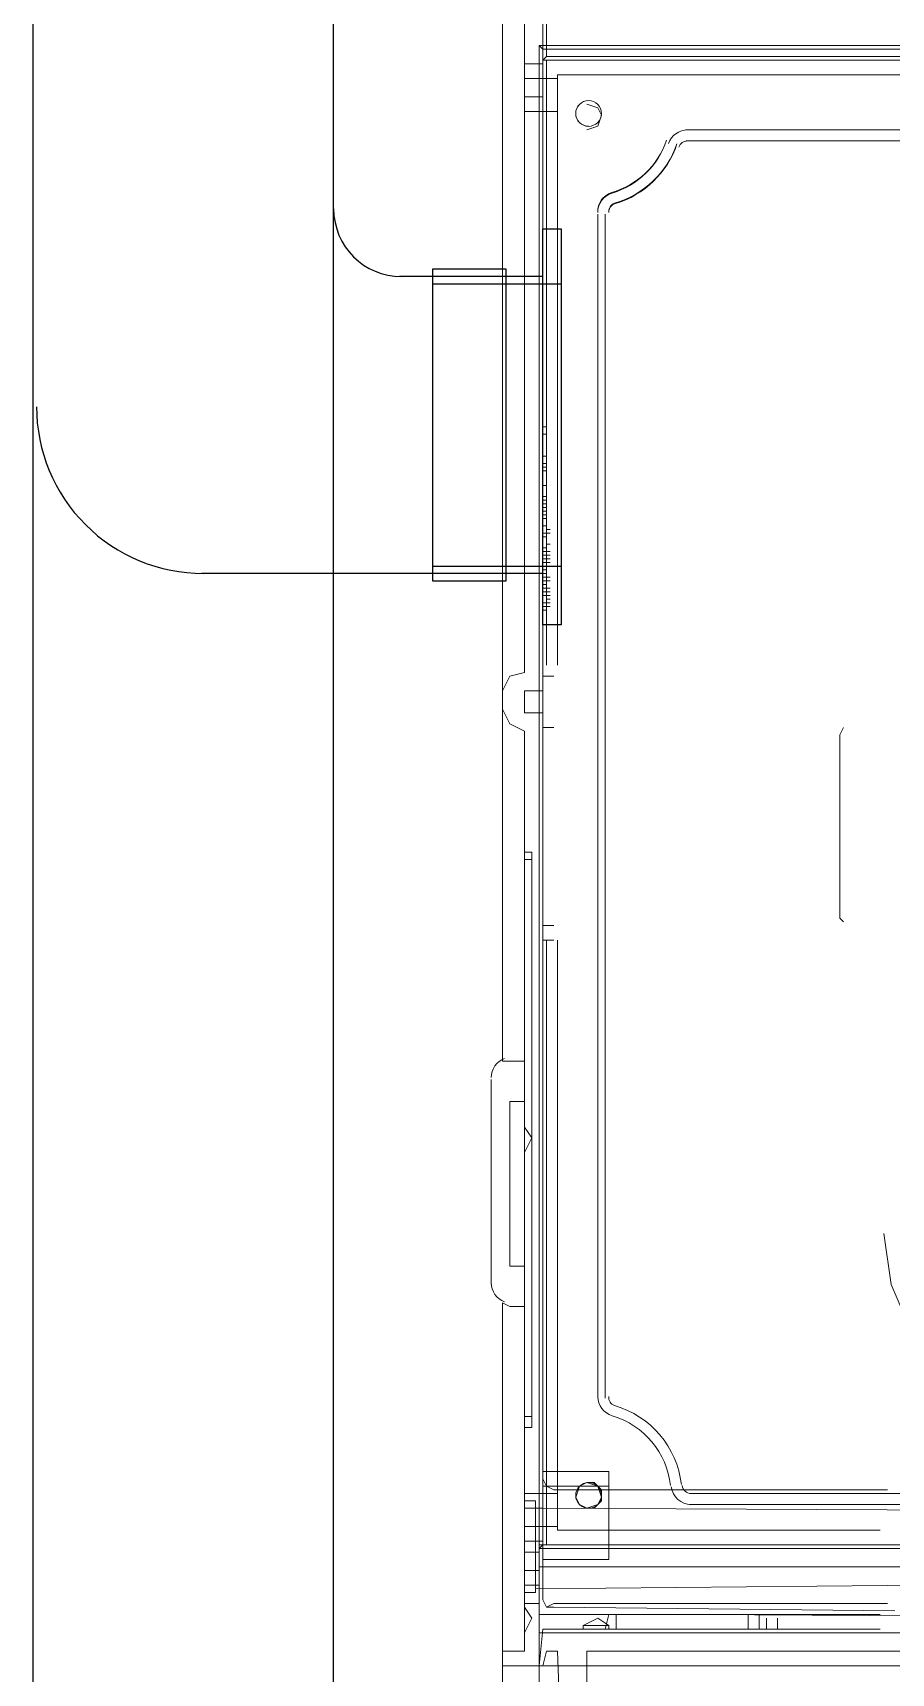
# Model space of a CAD drawing. Header units: millimetres. Extents: x -305 to 1353, y -289 to 1176.
# Drawn here: x -305.28 to -292.14, y 368.74 to 393.87 of the extents above; entities that cross this region are included whole.
import ezdxf

# ---------------------------------------------------------------- set-up
doc = ezdxf.new("R2010")
doc.units = ezdxf.units.MM
doc.header["$MEASUREMENT"] = 0
doc.layers.add('PDF_0', color=7, linetype='Continuous')

msp = doc.modelspace()

# ---------------------------------------------------------------- linework, layer by layer
at = {"layer": 'PDF_0', "lineweight": 25}
for points in [[(-305.279, 479.317), (-305.279, 335.049)], [(-300.674, 338.138), (-300.674, 390.589), (-300.674, 443.433), (-300.674, 479.429)], [(-297.473, 390.139), (-299.158, 390.139), (-299.664, 390.139)], [(-299.158, 390.027), (-297.193, 390.027)], [(-297.473, 385.591), (-299.158, 385.591), (-302.696, 385.591)], [(-299.158, 385.703), (-297.193, 385.703)]]:
    msp.add_lwpolyline(points, dxfattribs=at)
at = {"layer": 'PDF_0', "lineweight": 18}
for points in [[(-298.091, 374.415), (-298.091, 368.968), (-298.091, 368.856), (-297.53, 368.856), (-297.53, 368.968), (-297.53, 370.372), (-282.929, 370.372), (-282.929, 368.912), (-282.929, 368.856), (-280.795, 368.856), (-280.795, 368.912), (-280.795, 421.644), (-280.795, 421.7), (-282.929, 421.7), (-282.929, 421.644), (-282.929, 420.127), (-297.53, 420.127), (-297.53, 421.644), (-297.53, 421.7), (-298.091, 421.7), (-298.091, 421.644), (-298.091, 416.196)], [(-298.091, 412.49), (-298.091, 378.122)], [(-297.53, 370.653), (-297.473, 370.709), (-297.473, 393.621), (-297.53, 393.677)], [(-297.473, 393.621), (-291.408, 393.621), (-291.408, 393.677)], [(-297.473, 392.891), (-297.473, 393.397), (-297.473, 392.891)], [(-298.26, 374.696), (-298.26, 377.841)], [(-297.473, 370.765), (-297.473, 371.271), (-297.473, 370.765)], [(-282.929, 370.653), (-282.985, 370.709), (-297.473, 370.709)], [(-297.53, 369.361), (-282.985, 369.361), (-282.929, 369.361)], [(-283.266, 368.856), (-282.929, 368.856), (-297.53, 368.856), (-297.473, 368.856), (-297.417, 369.081), (-297.249, 369.081), (-297.193, 367.564)], [(-296.8, 367.564), (-296.8, 369.081), (-283.322, 369.081), (-282.985, 369.081), (-282.985, 368.856)], [(-298.091, 321.515), (-298.091, 316.068), (-298.091, 316.012), (-297.53, 316.012), (-297.53, 316.068), (-297.53, 317.528), (-282.929, 317.528), (-282.929, 316.068), (-282.929, 316.012), (-280.795, 316.012), (-280.795, 316.068), (-280.795, 368.8), (-280.795, 368.856), (-282.929, 368.856), (-282.929, 368.8), (-282.929, 367.283), (-297.53, 367.283), (-297.53, 368.744), (-297.53, 368.856), (-298.091, 368.856), (-298.091, 368.744), (-298.091, 363.296)]]:
    msp.add_lwpolyline(points, dxfattribs=at)
at = {"layer": 'PDF_0', "lineweight": 0}
for points in [[(-297.417, 406.537), (-297.417, 397.328), (-297.473, 397.328), (-297.473, 393.453), (-297.417, 393.509)], [(-297.417, 397.271), (-297.417, 393.509), (-291.128, 393.509), (-291.128, 393.453), (-291.802, 393.453), (-291.802, 393.228), (-297.249, 393.228), (-291.128, 393.228), (-291.128, 392.386), (-291.128, 392.217), (-291.128, 388.286), (-284.164, 388.286), (-283.996, 388.286), (-283.21, 388.286), (-283.21, 381.716)], [(-297.473, 396.261), (-297.754, 396.261), (-297.754, 393.397), (-297.473, 393.397)], [(-297.473, 393.677), (-297.473, 384.018), (-297.305, 384.018)], [(-297.754, 393.397), (-297.754, 392.891)], [(-297.473, 393.453), (-297.473, 393.453)], [(-297.473, 387.781), (-297.473, 393.453), (-297.417, 393.453), (-297.417, 384.187)], [(-297.417, 393.453), (-291.802, 393.453)], [(-297.754, 393.172), (-297.249, 393.172), (-297.249, 392.667), (-297.754, 392.667)], [(-297.249, 393.228), (-297.249, 393.228)], [(-297.249, 392.667), (-297.249, 393.172)], [(-297.473, 392.891), (-297.754, 392.891), (-297.754, 384.074), (-297.979, 384.018), (-298.091, 383.794)], [(-296.8, 392.386), (-296.631, 392.442), (-296.575, 392.61), (-296.631, 392.723), (-296.8, 392.779)], [(-296.8, 392.779), (-296.8, 392.779)], [(-296.8, 392.386), (-296.8, 392.386)], [(-297.473, 387.837), (-297.417, 387.837), (-297.417, 387.612), (-297.417, 385.366), (-297.417, 385.31), (-297.473, 385.31), (-297.417, 385.31), (-297.473, 385.31), (-297.417, 385.31), (-297.473, 385.31), (-297.417, 385.31), (-297.473, 385.31), (-297.417, 385.31), (-297.473, 385.31), (-297.417, 385.31), (-297.361, 385.31)], [(-297.473, 387.388), (-297.417, 387.388)], [(-297.417, 386.938), (-297.473, 386.938)], [(-297.417, 386.77), (-297.473, 386.77)], [(-297.417, 386.714), (-297.473, 386.714)], [(-297.417, 386.602), (-297.473, 386.602)], [(-297.417, 386.545), (-297.473, 386.545)], [(-297.417, 386.321), (-297.473, 386.321)], [(-297.417, 386.265), (-297.417, 386.265)], [(-297.417, 386.265), (-297.417, 386.265)], [(-297.417, 386.265), (-297.417, 386.265)], [(-297.361, 386.265), (-297.417, 386.265)], [(-297.417, 386.096), (-297.417, 386.152), (-297.473, 386.152), (-297.473, 385.984), (-297.473, 385.928), (-297.417, 385.928), (-297.473, 385.928), (-297.417, 385.928), (-297.417, 385.815)], [(-297.473, 386.152), (-297.417, 386.152)], [(-297.417, 386.208), (-297.417, 386.208)], [(-297.361, 386.208), (-297.417, 386.208)], [(-297.417, 386.152), (-297.417, 386.152)], [(-297.417, 386.152), (-297.417, 386.152)], [(-297.417, 386.152), (-297.417, 386.152)], [(-297.417, 386.152), (-297.417, 386.152)], [(-297.417, 386.096), (-297.417, 386.096)], [(-297.417, 386.096), (-297.417, 386.096)], [(-297.417, 386.04), (-297.417, 386.04)], [(-297.417, 386.04), (-297.417, 386.04)], [(-297.417, 386.04), (-297.417, 386.04)], [(-297.417, 386.04), (-297.417, 386.04)], [(-297.417, 386.04), (-297.417, 386.04)], [(-297.417, 386.04), (-297.417, 386.04)], [(-297.417, 386.04), (-297.417, 386.04)], [(-297.417, 385.984), (-297.473, 385.984)], [(-297.361, 385.872), (-297.417, 385.872), (-297.473, 385.872)], [(-297.417, 385.815), (-297.473, 385.815)], [(-297.417, 385.815), (-297.473, 385.815)], [(-297.417, 385.815), (-297.473, 385.815)], [(-297.417, 385.815), (-297.473, 385.815)], [(-297.417, 385.815), (-297.473, 385.815)], [(-297.417, 385.815), (-297.473, 385.815)], [(-297.417, 385.815), (-297.473, 385.815)], [(-297.417, 385.815), (-297.417, 385.647), (-297.473, 385.647), (-297.417, 385.647), (-297.417, 385.591), (-297.473, 385.591), (-297.417, 385.591), (-297.473, 385.591)], [(-297.417, 385.815), (-297.473, 385.815)], [(-297.417, 385.759), (-297.473, 385.759), (-297.417, 385.759), (-297.473, 385.759), (-297.361, 385.759), (-297.473, 385.759), (-297.473, 385.366), (-297.417, 385.366), (-297.417, 385.085), (-297.473, 385.085)], [(-297.417, 385.984), (-297.417, 385.984)], [(-297.417, 385.984), (-297.417, 385.984)], [(-297.417, 385.984), (-297.417, 385.984)], [(-297.417, 385.984), (-297.417, 385.984)], [(-297.417, 385.984), (-297.417, 385.984)], [(-297.417, 385.984), (-297.417, 385.984)], [(-297.417, 385.928), (-297.417, 385.928)], [(-297.417, 385.928), (-297.417, 385.928)], [(-297.417, 385.928), (-297.417, 385.928)], [(-297.417, 385.928), (-297.417, 385.928)], [(-297.417, 385.928), (-297.417, 385.928)], [(-297.417, 385.928), (-297.417, 385.928)], [(-297.361, 385.928), (-297.417, 385.928)], [(-297.417, 385.872), (-297.417, 385.872)], [(-297.417, 385.872), (-297.417, 385.872)], [(-297.417, 385.872), (-297.417, 385.872)], [(-297.417, 385.815), (-297.417, 385.815)], [(-297.417, 385.815), (-297.417, 385.815)], [(-297.417, 385.815), (-297.417, 385.815)], [(-297.417, 385.815), (-297.361, 385.815)], [(-297.417, 385.759), (-297.417, 385.759)], [(-297.417, 385.759), (-297.417, 385.759)], [(-297.417, 385.759), (-297.417, 385.759)], [(-297.417, 385.759), (-297.417, 385.759)], [(-297.361, 385.928), (-297.361, 385.928)], [(-297.417, 385.703), (-297.473, 385.703)], [(-297.417, 385.703), (-297.417, 385.703)], [(-297.417, 385.703), (-297.417, 385.703)], [(-297.417, 385.703), (-297.417, 385.703)], [(-297.417, 385.647), (-297.417, 385.647)], [(-297.417, 385.647), (-297.417, 385.647)], [(-297.417, 385.647), (-297.417, 385.647)], [(-297.417, 385.647), (-297.417, 385.647)], [(-297.417, 385.591), (-297.417, 385.591)], [(-297.417, 385.591), (-297.417, 385.535)], [(-297.417, 385.535), (-297.417, 385.478)], [(-297.361, 385.535), (-297.417, 385.535)], [(-297.417, 385.478), (-297.473, 385.478)], [(-297.361, 385.478), (-297.417, 385.478), (-297.417, 385.422), (-297.473, 385.422)], [(-297.473, 385.366), (-297.417, 385.366), (-297.361, 385.366), (-297.417, 385.366)], [(-297.417, 385.478), (-297.417, 385.478)], [(-297.417, 385.478), (-297.417, 385.478)], [(-297.417, 385.478), (-297.417, 385.478)], [(-297.417, 385.422), (-297.417, 385.422)], [(-297.417, 385.422), (-297.417, 385.422)], [(-297.417, 385.422), (-297.417, 385.422)], [(-297.417, 385.422), (-297.417, 385.422)], [(-297.417, 385.366), (-297.417, 385.366)], [(-297.417, 385.366), (-297.417, 385.366)], [(-297.417, 385.366), (-297.417, 385.366)], [(-297.417, 385.366), (-297.417, 385.366)], [(-297.417, 385.366), (-297.417, 385.366)], [(-297.417, 385.366), (-297.417, 385.366)], [(-297.417, 385.31), (-297.417, 385.31)], [(-297.417, 385.31), (-297.417, 385.31)], [(-297.417, 385.31), (-297.417, 385.254), (-297.417, 385.141), (-297.417, 385.085), (-297.361, 385.085)], [(-297.417, 385.31), (-297.417, 385.31)], [(-297.417, 385.31), (-297.417, 385.31)], [(-297.417, 385.31), (-297.417, 385.31)], [(-297.417, 385.31), (-297.417, 385.31)], [(-297.417, 385.31), (-297.417, 385.31)], [(-297.417, 385.31), (-297.417, 385.31)], [(-297.417, 385.254), (-297.417, 385.254)], [(-297.417, 385.254), (-297.417, 385.254)], [(-297.417, 385.254), (-297.417, 385.254)], [(-297.417, 385.254), (-297.417, 385.254)], [(-297.417, 385.254), (-297.417, 385.254)], [(-297.417, 385.254), (-297.417, 385.254)], [(-297.417, 385.254), (-297.417, 385.254)], [(-297.417, 385.254), (-297.417, 385.254)], [(-297.417, 385.254), (-297.417, 385.254)], [(-297.417, 385.254), (-297.417, 385.254)], [(-297.417, 385.254), (-297.361, 385.254)], [(-297.361, 385.141), (-297.417, 385.141), (-297.473, 385.141), (-297.473, 379.975), (-297.473, 380.2)], [(-297.473, 385.029), (-297.417, 385.029)], [(-297.417, 385.198), (-297.417, 385.198)], [(-297.417, 385.198), (-297.417, 385.198)], [(-297.417, 385.198), (-297.417, 385.198)], [(-297.417, 385.198), (-297.417, 385.198)], [(-297.417, 385.198), (-297.417, 385.198)], [(-297.417, 385.198), (-297.361, 385.198)], [(-297.417, 385.141), (-297.417, 385.141)], [(-297.417, 385.141), (-297.417, 385.141)], [(-297.417, 385.141), (-297.417, 385.141)], [(-297.417, 385.141), (-297.417, 385.141)], [(-297.417, 385.085), (-297.417, 385.085)], [(-297.417, 385.085), (-297.417, 385.085)], [(-297.473, 383.232), (-297.473, 383.457), (-297.754, 383.457), (-297.754, 383.794), (-297.473, 383.794), (-297.473, 384.018)], [(-298.091, 378.122), (-297.979, 378.122), (-297.754, 378.122), (-297.754, 383.176), (-297.979, 383.288), (-298.091, 383.513)], [(-297.305, 383.232), (-297.473, 383.232), (-297.473, 380.2), (-297.305, 380.2)], [(-292.869, 380.256), (-292.925, 380.312), (-292.925, 383.12), (-292.869, 383.232)], [(-297.754, 381.323), (-297.642, 381.323), (-297.642, 380.48), (-297.642, 373.348), (-297.642, 372.506), (-297.754, 372.506)], [(-297.642, 381.21), (-297.754, 381.21)], [(-297.305, 379.975), (-297.473, 379.975), (-297.473, 370.765), (-297.754, 370.765), (-297.754, 370.316), (-297.53, 370.316)], [(-296.463, 370.709), (-297.473, 370.709), (-297.417, 370.709), (-297.417, 379.975)], [(-297.754, 378.122), (-297.754, 377.504)], [(-297.754, 377.111), (-297.754, 377.111)], [(-297.754, 376.718), (-297.754, 376.718)], [(-297.53, 370.709), (-297.473, 370.709), (-297.473, 375.819)], [(-297.754, 374.977), (-297.754, 374.359), (-297.754, 371.271), (-297.473, 371.271)], [(-298.091, 374.415), (-297.979, 374.359), (-297.754, 374.359)], [(-297.642, 372.675), (-297.754, 372.675)], [(-297.473, 371.832), (-296.463, 371.832), (-296.463, 370.484), (-297.473, 370.484)], [(-297.473, 371.72), (-297.417, 371.608), (-297.305, 371.551), (-292.195, 371.551)], [(-297.754, 371.495), (-297.249, 371.495), (-297.249, 370.99), (-297.754, 370.99)], [(-296.463, 371.608), (-297.473, 371.608)], [(-297.249, 370.99), (-297.249, 371.495)], [(-296.8, 371.271), (-296.687, 371.271), (-296.631, 371.327), (-296.575, 371.383), (-296.575, 371.439), (-296.575, 371.551), (-296.631, 371.608), (-296.687, 371.664), (-296.8, 371.664)], [(-296.8, 371.664), (-296.8, 371.664)], [(-296.8, 371.664), (-296.8, 371.664)], [(-297.754, 371.383), (-297.586, 371.383), (-297.586, 369.979), (-297.754, 369.979)], [(-297.754, 371.271), (-297.754, 370.765)], [(-297.586, 371.271), (-285.737, 371.214), (-285.737, 370.148), (-297.586, 370.035)], [(-296.8, 371.271), (-296.8, 371.271)], [(-296.8, 371.271), (-296.8, 371.271)], [(-297.249, 370.934), (-297.249, 370.934)], [(-297.473, 370.765), (-297.473, 369.867), (-297.417, 369.754), (-297.305, 369.754), (-292.082, 369.698)], [(-297.417, 370.709), (-292.307, 370.709)], [(-297.53, 370.597), (-297.754, 370.597)], [(-288.151, 370.372), (-282.929, 370.372), (-282.929, 370.653), (-284.389, 370.653), (-282.929, 370.653), (-295.115, 370.653), (-297.53, 370.653), (-297.53, 370.372), (-292.307, 370.372)], [(-297.53, 370.653), (-297.53, 370.653)], [(-297.53, 370.653), (-295.115, 370.653)], [(-297.754, 370.316), (-297.754, 369.811)], [(-297.53, 370.372), (-297.53, 370.372)], [(-297.53, 370.091), (-297.754, 370.091)], [(-297.53, 369.811), (-297.754, 369.811), (-297.754, 369.081), (-298.091, 369.081)], [(-297.754, 369.754), (-297.754, 369.754)], [(-292.195, 369.811), (-297.305, 369.811), (-297.417, 369.754)], [(-297.53, 369.642), (-292.307, 369.642)], [(-297.53, 368.856), (-297.473, 369.417), (-292.307, 369.417)], [(-296.463, 369.474), (-296.631, 369.586), (-296.856, 369.474)], [(-296.463, 369.417), (-296.463, 369.474), (-296.856, 369.474), (-296.856, 369.417)], [(-296.519, 369.417), (-296.463, 369.642), (-296.294, 369.642), (-295.396, 369.642), (-295.115, 369.642), (-285.4, 369.586), (-285.119, 369.586), (-284.164, 369.586), (-283.94, 369.586), (-283.94, 369.361)], [(-296.35, 369.642), (-296.35, 369.417)], [(-294.329, 369.642), (-294.329, 369.417)], [(-294.16, 369.642), (-294.16, 369.417)], [(-294.048, 369.586), (-294.048, 369.417)], [(-293.879, 369.586), (-293.879, 369.417)], [(-297.754, 369.361), (-297.754, 369.361)], [(-297.53, 369.361), (-292.419, 369.361)]]:
    msp.add_lwpolyline(points, dxfattribs=at)
at = {"layer": 'PDF_0', "lineweight": 18}
for points in [[(-297.53, 370.653), (-282.929, 370.653), (-282.929, 388.005), (-291.408, 388.005), (-291.408, 393.677), (-297.53, 393.677)], [(-291.408, 392.386), (-295.283, 392.386)], [(-291.408, 392.217), (-295.283, 392.217)], [(-296.631, 391.094), (-296.631, 372.955)], [(-296.519, 391.094), (-296.519, 372.955)], [(-297.979, 377.504), (-297.979, 374.977), (-297.754, 374.977), (-297.754, 377.504)], [(-295.227, 371.495), (-285.512, 371.495)], [(-295.227, 371.327), (-285.512, 371.327)]]:
    msp.add_lwpolyline(points, close=True, dxfattribs=at)
at = {"layer": 'PDF_0', "lineweight": 0}
for points in [[(-297.249, 393.228), (-297.249, 384.187)], [(-297.473, 387.725), (-297.417, 387.725)], [(-297.417, 387.275), (-297.473, 387.275)], [(-297.473, 387.219), (-297.417, 387.219)], [(-297.473, 387.163), (-297.417, 387.163)], [(-297.473, 386.658), (-297.417, 386.658)], [(-297.417, 386.658), (-297.473, 386.658)], [(-297.473, 386.489), (-297.417, 386.489)], [(-297.417, 386.433), (-297.473, 386.433)], [(-297.473, 386.208), (-297.417, 386.208)], [(-297.361, 386.04), (-297.417, 386.04)], [(-297.473, 385.984), (-297.417, 385.984)], [(-297.473, 385.815), (-297.417, 385.815)], [(-297.473, 385.703), (-297.417, 385.703)], [(-297.473, 385.703), (-297.417, 385.703)], [(-297.473, 385.535), (-297.417, 385.535)], [(-297.473, 385.535), (-297.417, 385.535)], [(-297.473, 385.478), (-297.417, 385.478)], [(-297.473, 385.478), (-297.417, 385.478)], [(-297.473, 385.254), (-297.417, 385.254)], [(-297.361, 385.366), (-297.417, 385.366)], [(-297.417, 385.254), (-297.361, 385.254)], [(-297.417, 385.198), (-297.361, 385.198)], [(-292.307, 370.934), (-297.249, 370.934), (-297.249, 379.975), (-297.249, 370.934)], [(-297.754, 377.111), (-297.642, 376.943), (-297.754, 376.718)], [(-287.534, 372.787), (-288.264, 372.45), (-289.106, 372.338), (-289.892, 372.45), (-290.678, 372.787), (-291.296, 373.292), (-291.802, 373.91), (-292.139, 374.696), (-292.251, 375.482), (-292.139, 374.696), (-291.802, 373.91), (-291.296, 373.292), (-290.678, 372.787), (-289.892, 372.45), (-289.106, 372.338), (-288.264, 372.45)], [(-296.575, 371.439), (-296.631, 371.608), (-296.8, 371.664), (-296.912, 371.608), (-296.968, 371.439), (-296.912, 371.327), (-296.8, 371.271), (-296.631, 371.327)], [(-296.575, 371.439), (-296.631, 371.608), (-296.8, 371.664), (-296.912, 371.608), (-296.968, 371.439), (-296.912, 371.327), (-296.8, 371.271), (-296.631, 371.327)], [(-297.754, 369.754), (-297.642, 369.586), (-297.754, 369.361)]]:
    msp.add_lwpolyline(points, close=True, dxfattribs=at)
at = {"layer": 'PDF_0', "lineweight": 18}
for points in [[(-296.771, 392.835, 0.414214), (-296.968, 392.638, 0.414214), (-296.771, 392.442)], [(-296.408, 391.419, 0.333969), (-296.631, 391.122, -0.333969), (-296.42, 391.425, 0.244036), (-295.577, 392.227, -0.244036), (-296.408, 391.419)], [(-296.374, 391.263, 0.244047), (-295.418, 392.172, -0.244047), (-296.361, 391.257, 0.334171), (-296.463, 391.122, -0.334171), (-296.374, 391.263)], [(-296.408, 372.687, -0.334037), (-296.631, 372.983, 0.334037), (-296.408, 372.687, -0.301361), (-295.517, 371.617, 0.301361), (-296.408, 372.687)], [(-296.374, 372.843, -0.301396), (-295.35, 371.636, 0.301396), (-296.374, 372.843, -0.334021), (-296.463, 372.983, 0.334021), (-296.374, 372.843)], [(-296.771, 371.664, 0.414214), (-296.968, 371.467, 0.414214), (-296.771, 371.271)]]:
    msp.add_lwpolyline(points, format="xyb", dxfattribs=at)
for points in [[(-295.255, 392.386, 0.32004), (-295.547, 392.178, -0.32004)], [(-295.255, 392.217, 0.319875), (-295.388, 392.123, -0.319875)], [(-295.506, 371.599, 0.379984), (-295.199, 371.327, -0.379984)], [(-295.338, 371.619, 0.379961), (-295.199, 371.495, -0.379961)]]:
    msp.add_lwpolyline(points, format="xyb", close=True, dxfattribs=at)
at = {"layer": 'PDF_0', "lineweight": 25}
for points in [[(-297.473, 390.869), (-297.193, 390.869), (-297.193, 384.805), (-297.473, 384.805)], [(-298.035, 390.252), (-299.158, 390.252), (-299.158, 385.478), (-298.035, 385.478)]]:
    msp.add_lwpolyline(points, close=True, dxfattribs=at)
at = {"layer": 'PDF_0', "lineweight": 18}
for centre in [(-296.771, 392.638), (-296.771, 371.467)]:
    msp.add_circle(centre, 0.197, dxfattribs=at)
at = {"layer": 'PDF_0', "lineweight": 25}
for centre, radius, start, end in [((-299.635, 391.178), 1.039, 180.0011, 269.9989), ((-302.668, 388.146), 2.555, 179.9999, 270.0001)]:
    msp.add_arc(centre, radius, start, end, dxfattribs=at)
at = {"layer": 'PDF_0', "lineweight": 18}
for centre, start, end in [((-297.951, 377.869), 109.8752, 179.9981), ((-297.951, 374.724), 179.9978, 250.1289)]:
    msp.add_arc(centre, 0.309, start, end, dxfattribs=at)

doc.saveas('drawing.dxf')
